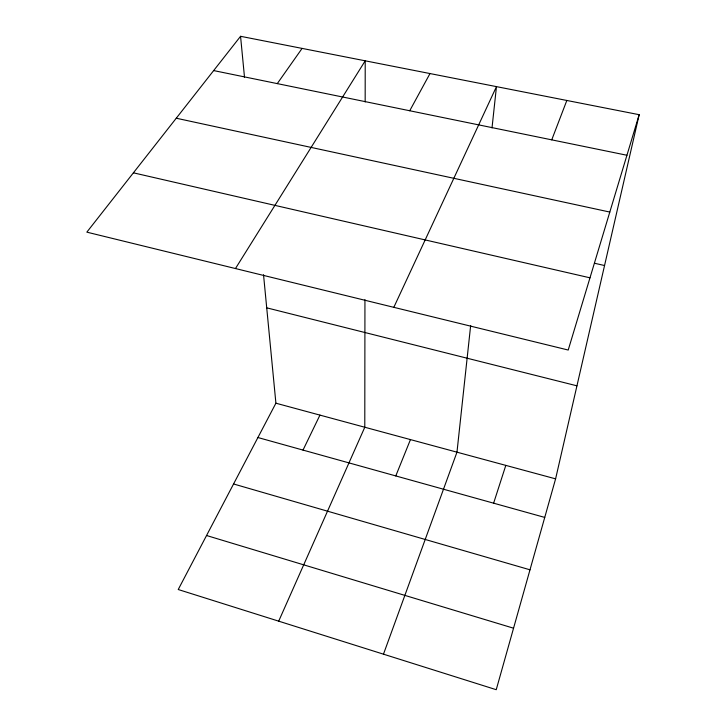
<?xml version="1.0" encoding="UTF-8"?>
<svg xmlns="http://www.w3.org/2000/svg" width="726" height="726" viewBox="0 0 726 726"><rect width="100%" height="100%" fill="white"/><g stroke="black" fill="none" stroke-linecap="round" stroke-linejoin="round"><path stroke-width="1.09" d="M364.942 299.675L364.788 427.242L278.693 621.166M365.169 101.949L365.214 60.812L235.46 268.547M470.657 325.547L456.972 452.171L383.473 654.171M492.01 127.93L496.466 86.63L393.819 307.334M263.529 274.727L275.907 403.202L178.233 589.521L496.239 689.7L555.599 478.851L639.161 114.69L240.56 36.3L86.839 232.148L568.213 350.041L639.161 114.69M493.616 503.182L505.813 465.384M551.742 139.846L566.834 100.469M395.779 475.929L410.453 439.593M303.014 450.084L319.948 415.109M409.727 110.751L429.992 73.553M277.278 83.617L302.098 48.406M213.653 70.576L626.937 155.255M176.264 118.22L609.804 212.065M594.612 263.275L604.549 265.525M133.403 172.824L589.984 277.822M266.723 307.833L576.943 385.824M275.907 403.202L555.599 478.851M257.911 437.524L544.745 517.42M233.563 483.97L529.989 569.81M206.547 535.507L513.554 628.199M240.56 36.3L244.499 77.228"/></g></svg>
